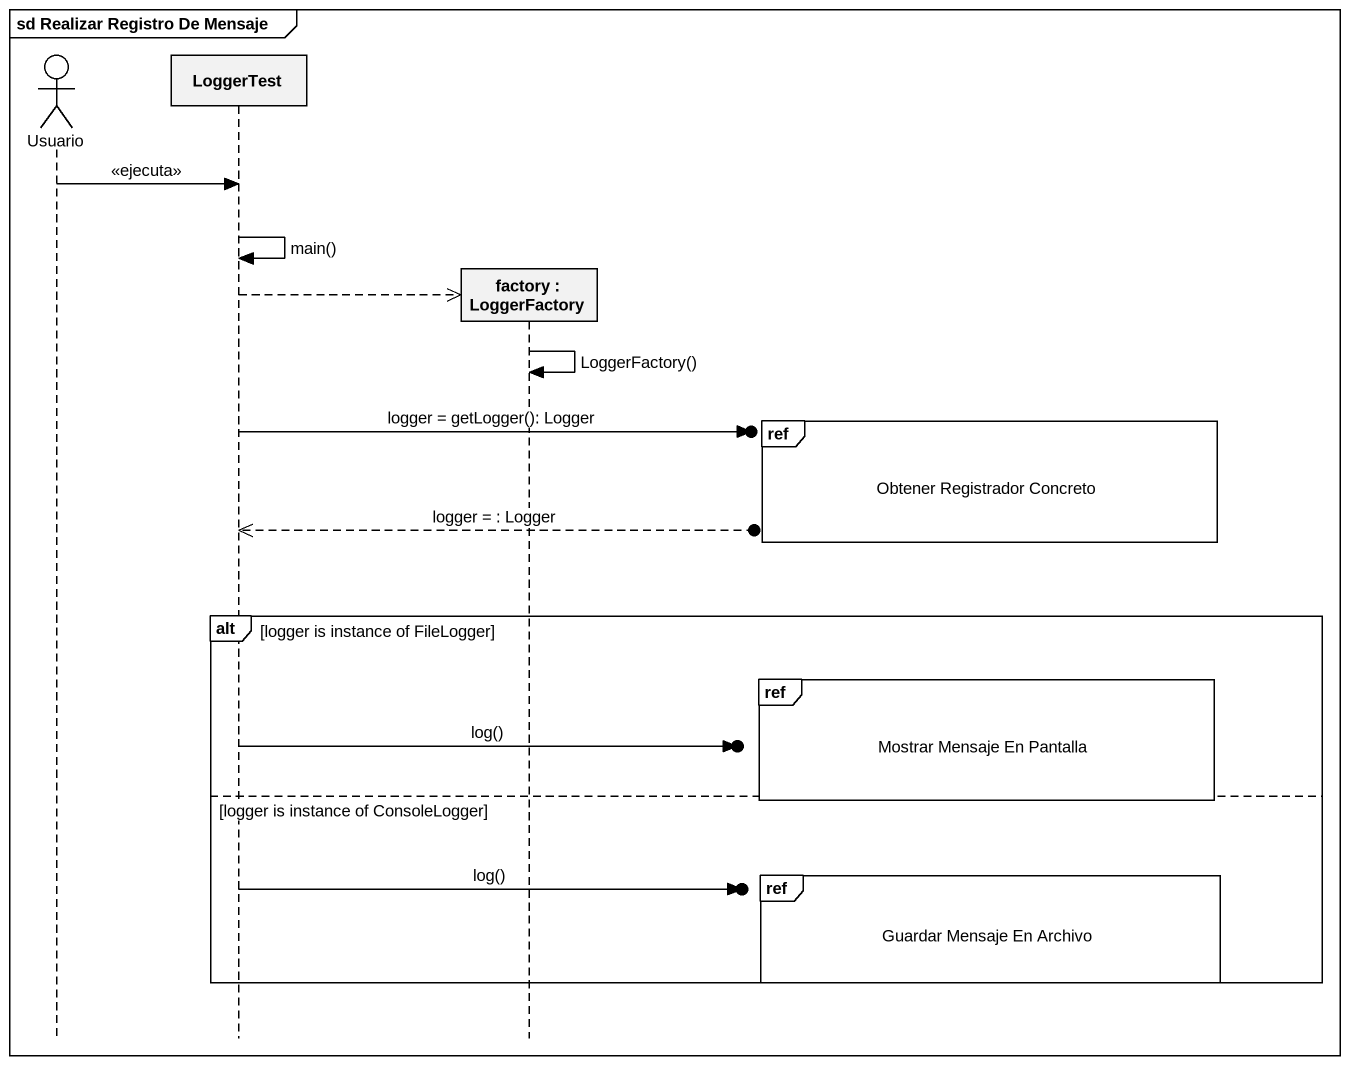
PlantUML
@startuml
mainframe sd Realizar Registro De Mensaje
hide footbox
actor Usuario
participant LoggerTest
participant "factory : LoggerFactory" as factory

Usuario -> LoggerTest : <<ejecuta>>
LoggerTest -> LoggerTest : main()
LoggerTest -->> factory **
factory -> factory : LoggerFactory()
ref over factory : Obtener Registrador Concreto
LoggerTest ->o] : logger = getLogger(): Logger
LoggerTest <<--o] : logger = : Logger
alt logger is instance of FileLogger
  ref over factory : Mostrar Mensaje En Pantalla
  LoggerTest ->o] : log()
else logger is instance of ConsoleLogger
  ref over factory : Guardar Mensaje En Archivo
  LoggerTest ->o] : log()
end
@enduml
